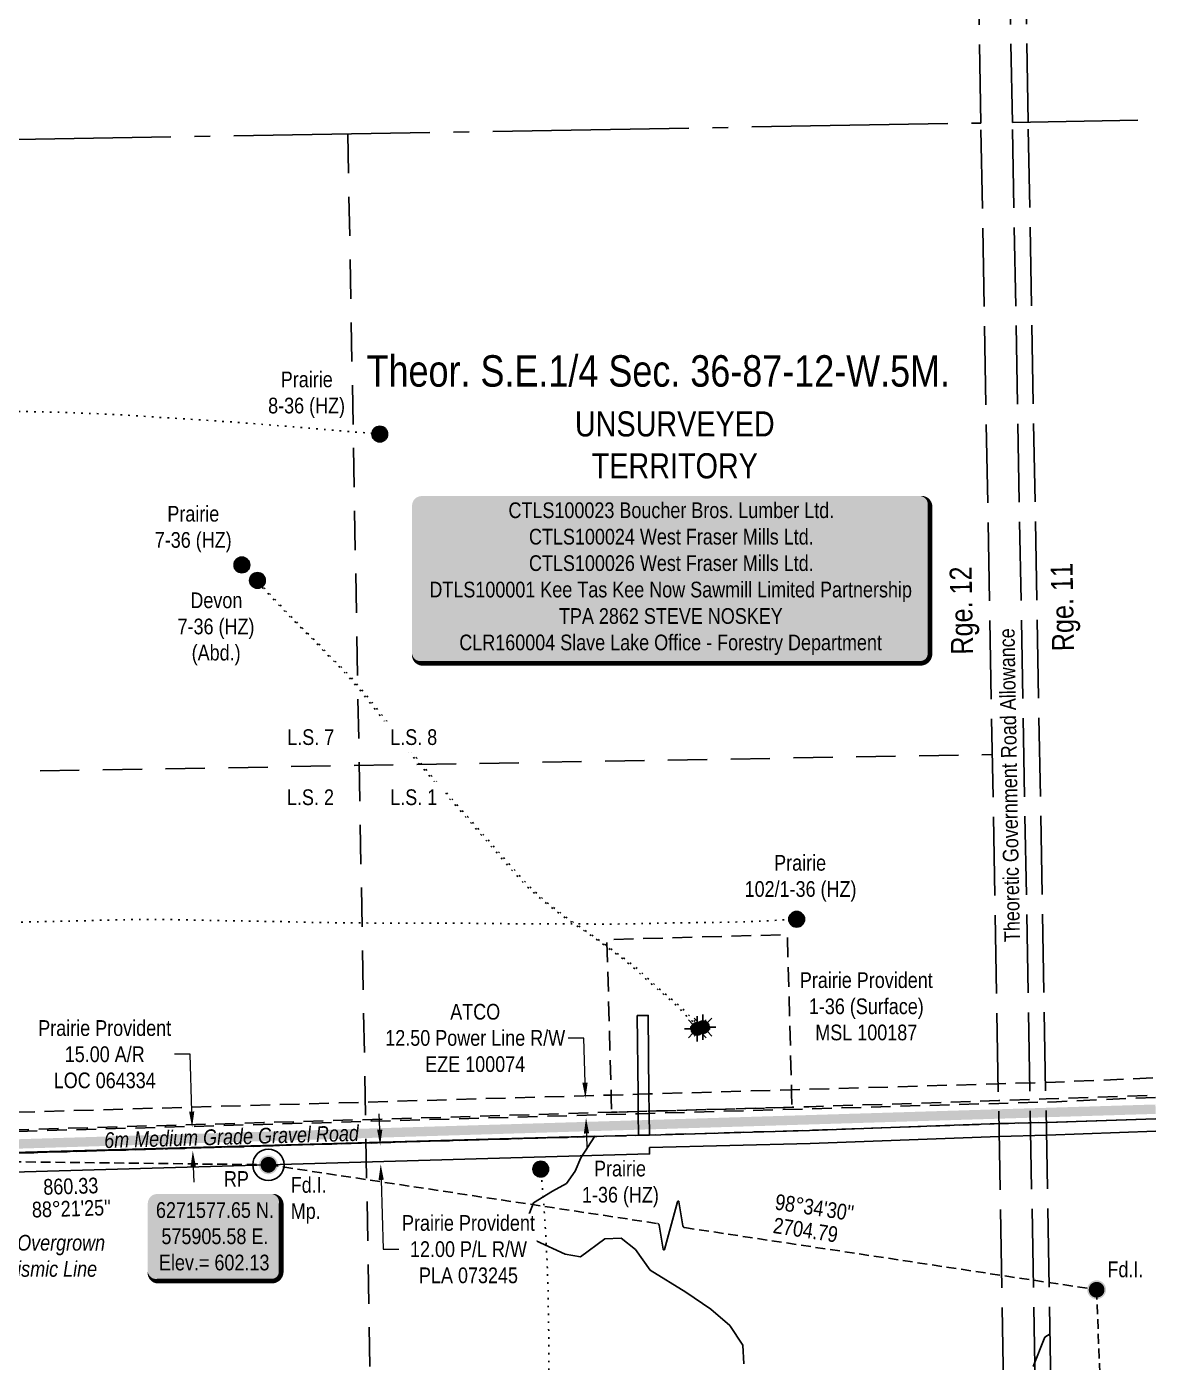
# Model space of a CAD drawing. Extents: x 570482 to 581403, y 6264409 to 6273171.
# Drawn here: x 575752 to 576474, y 6271452 to 6272302 of the extents above; entities that cross this region are included whole.
import ezdxf
from ezdxf.enums import TextEntityAlignment as Align

# ---------------------------------------------------------------- set-up
doc = ezdxf.new("R2010")
doc.units = 0
doc.header["$LTSCALE"] = 5
doc.header["$PDMODE"] = 34
doc.header["$PDSIZE"] = 0.03
for name, pattern in [('foc-ACCESSROAD', [3.75, 2.5, -1.25]), ('foc-DOT', [1, 0.2, -0.8]), ('foc-FLOWLINE', [3.75, 2.5, -1.25]), ('foc-LSD', [8, 5, -3]), ('foc-QUARTERLINE', [33, 25, -3, 2, -3]), ('foc-SEISMIC', [20.5, 15, -1, 0.5, -1, 0.5, -1, 0.5, -1]), ('foc-TIELINE', [1.875, 1.25, -0.625]), ('foc-UNSURVEYED', [12.5, 10, -2.5])]:
    doc.linetypes.add(name, pattern=pattern)
doc.layers.get('Defpoints').update_dxf_attribs({"color": 9})
for name, color, linetype in [('35', 37, 'Continuous'), ('ABADATA-DRILL', 8, 'foc-DOT'), ('ABADATA-DRILL-T', 8, 'Continuous'), ('AS-ROADS', 254, 'Continuous'), ('AS-SEISMIC', 224, 'foc-SEISMIC'), ('AS-SURFACE IMPACT', 7, 'Continuous'), ('C-SYMBOL', 7, 'Continuous'), ('D-TXT', 6, 'Continuous'), ('DETAIL-HZ-Existing', 8, 'foc-DOT'), ('DETAIL-T', 7, 'Continuous'), ('DRILL-T', 8, 'Continuous'), ('F-AR', 190, 'foc-ACCESSROAD'), ('F-EZE', 190, 'foc-FLOWLINE'), ('F-RW', 190, 'Continuous'), ('F-WS', 190, 'foc-ACCESSROAD'), ('L-BD', 7, 'Continuous'), ('L-MON', 1, 'Continuous'), ('L-QSEC', 8, 'foc-QUARTERLINE'), ('L-ROAD-T', 7, 'Continuous'), ('L-SECTION-LSD', 7, 'foc-LSD'), ('L-TIE', 7, 'foc-TIELINE'), ('L-UNS-T', 3, 'Continuous'), ('L-USEC', 7, 'foc-UNSURVEYED'), ('WETLAND', 143, 'Continuous')]:
    doc.layers.add(name, color=color, linetype=linetype)
for name, color, linetype, lineweight in [('F-AR-T', 190, 'Continuous', 9), ('F-RW-T', 190, 'Continuous', 9), ('F-WS-T', 190, 'Continuous', 9), ('T-TEXT', 48, 'Continuous', 18)]:
    doc.layers.add(name, color=color, linetype=linetype, lineweight=lineweight)
doc.styles.add('100L', font='ARIALN.TTF', dxfattribs={"height": 11})
doc.styles.add('175L', font='ARIALN.TTF', dxfattribs={"height": 20})
doc.styles.add('80', font='ARIALN.TTF', dxfattribs={"height": 10})
doc.styles.add('80CG', font='ARIALN.TTF', dxfattribs={"height": 10})
doc.styles.add('80L', font='ARIALN.TTF', dxfattribs={"height": 10})
doc.styles.add('80LS', font='ARIALNI.TTF', dxfattribs={"height": 10})
doc.dimstyles.new('Compass 5 000', dxfattribs={"dimscale": 5, "dimtxt": 9, "dimasz": 2, "dimexe": 0.2, "dimexo": 0.0625, "dimgap": 0.5, "dimtad": 0, "dimtih": 1, "dimtoh": 1, "dimzin": 0, "dimdsep": 46, "dimtxsty": '80CG', "dimcen": 0.1, "dimse1": 1, "dimse2": 1, "dimclrd": 256, "dimclrt": 256, "dimaunit": 1, "dimadec": 4, "dimazin": 0, "dimtfac": 0.06, "dimtofl": 0, "dimtmove": 0, "dimatfit": 1, "dimfxl": 0.2, "dimtolj": 1, "dimtzin": 0, "dimlwd": -1, "dimarcsym": 0})

# ---------------------------------------------------------------- blocks, each defined once
blk = doc.blocks.new('*D76')
at = {"layer": 'Defpoints', "color": 0, "transparency": 16777216}
for p in [(575980.82, 6271616.28), (576107.54, 6271619.91), (575981.17, 6271603.97)]:
    blk.add_point(p, dxfattribs=at)
at = {"layer": 'F-RW-T', "transparency": 16777216}
for p, q in [((576106.44, 6271658.37), (576096.44, 6271658.37)), ((576107.25, 6271629.91), (576106.44, 6271658.37)), ((576108.18, 6271597.61), (576108.46, 6271587.61))]:
    blk.add_line(p, q, dxfattribs=at)
for points in [[(576108.92, 6271629.95), (576105.59, 6271629.86), (576107.54, 6271619.91)], [(576109.84, 6271597.65), (576106.51, 6271597.56), (576107.89, 6271607.6)]]:
    blk.add_solid(points, dxfattribs=at)
at = {"layer": 'F-RW-T', "transparency": 16777216, "insert": (576037.3, 6271658.37), "char_height": 10, "attachment_point": 5, "style": '80CG'}
blk.add_mtext('\\A1;ATCO\\P12.50 Power Line R/W\\PEZE 100074', dxfattribs=at)
blk = doc.blocks.new('*D77')
at = {"layer": 'Defpoints', "color": 0, "transparency": 16777216}
for p in [(575838.74, 6271601.05), (575856.99, 6271601.57), (575839.17, 6271586.13)]:
    blk.add_point(p, dxfattribs=at)
at = {"layer": 'F-AR-T', "transparency": 16777216}
for p, q in [((575855.67, 6271648.01), (575845.67, 6271648.01)), ((575856.7, 6271611.56), (575855.67, 6271648.01)), ((575857.69, 6271576.65), (575857.97, 6271566.66))]:
    blk.add_line(p, q, dxfattribs=at)
for points in [[(575858.37, 6271611.61), (575855.04, 6271611.52), (575856.99, 6271601.57)], [(575859.36, 6271576.7), (575856.03, 6271576.61), (575857.41, 6271586.65)]]:
    blk.add_solid(points, dxfattribs=at)
at = {"layer": 'F-AR-T', "transparency": 16777216, "insert": (575801.3, 6271648.01), "char_height": 10, "attachment_point": 5, "style": '80CG'}
blk.add_mtext('\\A1;Prairie Provident\\P15.00 A/R\\PLOC 064334', dxfattribs=at)
blk = doc.blocks.new('*D78')
at = {"layer": 'Defpoints', "color": 0, "transparency": 16777216}
for p in [(576005.34, 6271590.86), (575977.11, 6271578.05), (576005.68, 6271578.86)]:
    blk.add_point(p, dxfattribs=at)
at = {"layer": 'F-RW-T', "transparency": 16777216}
for p, q in [((575976.48, 6271600.04), (575976.2, 6271610.04)), ((575977.39, 6271568.05), (575978.65, 6271523.88)), ((575978.65, 6271523.88), (575988.65, 6271523.88))]:
    blk.add_line(p, q, dxfattribs=at)
for points in [[(575978.15, 6271600.09), (575974.81, 6271599.99), (575976.76, 6271590.04)], [(575979.06, 6271568.1), (575975.72, 6271568), (575977.11, 6271578.05)]]:
    blk.add_solid(points, dxfattribs=at)
at = {"layer": 'F-RW-T', "transparency": 16777216, "insert": (576033.01, 6271523.88), "char_height": 10, "attachment_point": 5, "style": '80CG', "bg_fill": 3, "box_fill_scale": 1.1, "bg_fill_color": 256, "bg_fill_true_color": 13158600, "bg_fill_transparency": 0}
blk.add_mtext('\\A1;Prairie Provident\\P12.00 P/L R/W\\PPLA 073245', dxfattribs=at)
blk = doc.blocks.new('*U80')
h = blk.add_hatch(color=255)
edge = h.paths.add_edge_path()
edge.add_line((-159, -54), (159, -54))
edge.add_arc((159, -48), 6, 270, 360)
edge.add_line((165, -48), (165, 46.5))
edge.add_arc((159, 46.5), 6, 0, 90)
edge.add_line((159, 52.5), (-159, 52.5))
edge.add_arc((-159, 46.5), 6, 90, 180)
edge.add_line((-165, 46.5), (-165, -48))
edge.add_arc((-159, -48), 6, 180, 270)
at = {"color": 44, "flags": 128}
blk.add_lwpolyline([(-159, -54, 3, 3, 0), (159, -54, 3, 3, 0.414214), (165, -48, 3, 3, 0), (165, 46.5, 3, 0, 0.414214), (159, 52.5, 0, 0, 0), (-159, 52.5, 0, 0, 0.414214), (-165, 46.5, 0, 0, 0), (-165, -48, 0, 3, 0.414214)], format="xyseb", close=True, dxfattribs=at)
at = {"color": 44, "style": '80'}
blk.add_attdef('ENTER_TEXT_001', (-35.99, -5), '', height=10, dxfattribs=at)
blk = doc.blocks.new('GAS')
h = blk.add_hatch(color=255)
h.dxf.hatch_style = 1
edge = h.paths.add_edge_path()
edge.add_arc((0, 0), 0.9, 0, 360)
for p, q in [((-0.81, 0), (-1.62, 0)), ((-0.57, 0.57), (-1.14, 1.14)), ((0, 0.81), (0, 1.62)), ((0.57, 0.57), (1.14, 1.14)), ((1.62, 0), (0.81, 0)), ((-0.57, -0.57), (-1.14, -1.14)), ((0, -0.81), (0, -1.62)), ((1.14, -1.14), (0.57, -0.57))]:
    blk.add_line(p, q)
blk.add_circle((0, 0), 0.8)
blk = doc.blocks.new('fdia')
at = {"color": 255, "const_width": 1}
blk.add_lwpolyline([(-0.5, 0, 1), (0.5, 0, 1)], format="xyb", close=True, dxfattribs=at)
blk = doc.blocks.new('Fdiaa')
blk.add_blockref('fdia', (0, 0))
blk = doc.blocks.new('fdib')
at = {"color": 1, "const_width": 1.6}
blk.add_lwpolyline([(-0.4, 0, 1), (0.4, 0, 1)], format="xyb", close=True, dxfattribs=at)
at = {"color": 1}
blk.add_circle((0, 0), 0.8, dxfattribs=at)
blk = doc.blocks.new('Fdibb')
blk.add_blockref('fdib', (0, 0))
blk = doc.blocks.new('fdicc')
for name in ['Fdibb', 'Fdiaa']:
    blk.add_blockref(name, (0, 0))
blk = doc.blocks.new('FDI')
blk.add_blockref('fdicc', (0, 0))
blk = doc.blocks.new('*U84')
at = {"layer": '35', "color": 3}
blk.add_circle((0, 0), 10, dxfattribs=at)
at = {"layer": '35', "color": 3, "style": '80'}
blk.add_attdef('RP_001', (-28.34, -14.03), '', height=10, dxfattribs=at)
blk = doc.blocks.new('*U85')
h = blk.add_hatch(color=254)
edge = h.paths.add_edge_path()
edge.add_line((-36.5, -28.5), (36.5, -28.5))
edge.add_arc((36.5, -22.5), 6, 270, 360)
edge.add_line((42.5, -22.5), (42.5, 21))
edge.add_arc((36.5, 21), 6, 0, 90)
edge.add_line((36.5, 27), (-36.5, 27))
edge.add_arc((-36.5, 21), 6, 90, 180)
edge.add_line((-42.5, 21), (-42.5, -22.5))
edge.add_arc((-36.5, -22.5), 6, 180, 270)
at = {"color": 1, "flags": 128}
blk.add_lwpolyline([(-36.5, -28.5, 3, 3, 0), (36.5, -28.5, 3, 3, 0.414214), (42.5, -22.5, 3, 3, 0), (42.5, 21, 3, 0, 0.414214), (36.5, 27, 0, 0, 0), (-36.5, 27, 0, 0, 0.414214), (-42.5, 21, 0, 0, 0), (-42.5, -22.5, 0, 3, 0.414214)], format="xyseb", close=True, dxfattribs=at)
blk.add_lwpolyline([(-34.51, -16.67, 0, 10, 0), (0, 0, 5, 5, 0)], format="xyseb", dxfattribs=at)
at = {"color": 1, "style": '80'}
blk.add_attdef('ENTER_TEXT_001', (-35.99, -5), '', height=10, dxfattribs=at)
blk = doc.blocks.new('BH-Existing')
at = {"layer": 'ABADATA-DRILL-T'}
h = blk.add_hatch(color=256, dxfattribs=at)
h.dxf.hatch_style = 1
edge = h.paths.add_edge_path()
edge.add_arc((0, 0), 0.5, 0, 360)
blk.add_circle((0, 0), 0.5, dxfattribs=at)
blk = doc.blocks.new('linebrk')
blk.add_lwpolyline([(0, 0.00175, -0.346152), (-0.00019, 0.0015), (-0.00314, 0.00055, 0.772575), (-0.00312, 0.00036), (0.00312, -0.00036, -0.772575), (0.00314, -0.00055), (0.00019, -0.0015, 0.346152), (0, -0.00175)], format="xyb")

msp = doc.modelspace()

# ---------------------------------------------------------------- linework, layer by layer
at = {"layer": 'ABADATA-DRILL', "flags": 128}
for points in [[(574629.628, 6272033.367), (574630.451, 6272033.596), (574642.526, 6272036.859), (574654.745, 6272039.855), (574667.109, 6272042.603), (574679.658, 6272045.044), (574692.376, 6272046.928), (574705.189, 6272048.593), (574718.053, 6272050.18), (574730.947, 6272051.777), (574743.851, 6272053.354), (574756.646, 6272054.909), (574769.608, 6272056.638), (574778.299, 6272057.741), (574782.362, 6272058.202), (574791.774, 6272059.318), (574804.737, 6272060.986), (574817.709, 6272062.665), (574830.718, 6272063.953), (574843.76, 6272064.543), (574856.691, 6272064.62), (574869.767, 6272064.38), (574882.854, 6272064.1), (574895.95, 6272063.851), (574909.036, 6272063.661), (574922.109, 6272063.581), (574935.149, 6272063.69), (574948.224, 6272064.08), (574961.116, 6272064.667), (574974.165, 6272065.377), (574987.137, 6272065.995), (575000.045, 6272066.212), (575012.977, 6272066.189), (575025.898, 6272066.257), (575038.81, 6272066.264), (575051.742, 6272066.231), (575064.673, 6272066.289), (575077.744, 6272066.349), (575090.675, 6272066.416), (575103.614, 6272066.614), (575116.552, 6272066.841), (575129.439, 6272067.138), (575142.405, 6272067.456), (575155.353, 6272067.694), (575168.212, 6272067.86), (575181.139, 6272068.127), (575194.054, 6272068.555), (575206.947, 6272069.022), (575219.852, 6272069.469), (575232.779, 6272069.726), (575245.717, 6272069.924), (575258.624, 6272070.241), (575271.559, 6272070.608), (575284.626, 6272070.928), (575297.704, 6272071.178), (575310.73, 6272071.497), (575323.646, 6272071.845), (575336.575, 6272071.992), (575349.497, 6272072.009), (575362.531, 6272071.918), (575375.438, 6272071.596), (575388.36, 6272071.023), (575401.424, 6272070.332), (575414.417, 6272069.741), (575427.272, 6272068.997), (575440.159, 6272068.113), (575453.046, 6272067.31), (575467.043, 6272066.446), (575479.934, 6272065.372), (575492.929, 6272064.051), (575505.933, 6272062.789), (575518.897, 6272061.567), (575531.749, 6272060.403), (575544.64, 6272059.32), (575557.511, 6272058.266), (575570.509, 6272057.364), (575583.418, 6272056.931), (575596.351, 6272056.909), (575609.441, 6272057.029), (575622.441, 6272057.118), (575635.312, 6272057.174), (575648.232, 6272057.271), (575661.144, 6272057.318), (575674.085, 6272057.336), (575686.988, 6272057.263), (575699.33, 6272057.27), (575708.831, 6272057.337), (575721.742, 6272057.354), (575734.674, 6272057.362), (575747.737, 6272057.311), (575760.813, 6272057.081), (575773.841, 6272056.761), (575786.74, 6272056.337), (575799.662, 6272055.804), (575812.565, 6272055.131), (575825.542, 6272054.309), (575838.459, 6272053.457), (575851.365, 6272052.653), (575864.431, 6272051.843), (575877.399, 6272050.971), (575890.247, 6272050.067), (575903.116, 6272049.053), (575915.977, 6272047.969), (575928.878, 6272046.936), (575941.728, 6272045.882), (575976.525, 6272042.953)], [(576177.731, 6271664.984), (576177.731, 6271664.984), (576177.727, 6271665.204), (576177.722, 6271665.503), (576177.719, 6271665.683), (576177.714, 6271665.943), (576177.708, 6271666.273), (576177.705, 6271666.433), (576177.701, 6271666.653), (576177.694, 6271667.023), (576177.688, 6271667.393), (576177.683, 6271667.653), (576177.81, 6271667.815), (576177.466, 6271668.039), (576176.414, 6271668.69), (576175.252, 6271669.37), (576172.976, 6271671.309), (576171.11, 6271673.275), (576170.243, 6271674.22), (576167.571, 6271677.082), (576162.81, 6271681.537), (576156.991, 6271686.412), (576150.276, 6271692.152), (576145.833, 6271696.142), (576139.457, 6271701.978), (576135.605, 6271705.379), (576129.294, 6271710.366), (576123.527, 6271714.552), (576117.588, 6271718.866), (576111.142, 6271723.54), (576106.088, 6271727.079), (576098.371, 6271732.371), (576091.543, 6271737.148), (576079.929, 6271746.15), (576071.531, 6271753.689), (576069.007, 6271756.124), (576066.295, 6271758.985), (576057.984, 6271768.367), (576053.061, 6271774.029), (576045.288, 6271782.96), (576034.625, 6271795.209), (576029.11, 6271801.541), (576020.452, 6271811.306), (576014.645, 6271817.752), (576006.423, 6271827.195), (576001.363, 6271833.215), (575996.825, 6271838.613), (575992.818, 6271843.392), (575989.138, 6271847.776), (575985.591, 6271851.993), (575982.378, 6271856.025), (575979.127, 6271860.497), (575975.593, 6271865.074), (575973.752, 6271867.321), (575969.768, 6271872.51), (575963.536, 6271880.339), (575956.795, 6271888.078), (575952.76, 6271892.716), (575947.623, 6271898.024), (575944.298, 6271901.055), (575939.006, 6271906.68), (575934.752, 6271911.294), (575929.223, 6271916.715), (575923.083, 6271922.745), (575917.377, 6271928.533), (575913.666, 6271932.446), (575909.974, 6271936.4), (575907.802, 6271938.721), (575904.803, 6271941.938), (575900.876, 6271946.137), (575896.836, 6271950.555), (575896.499, 6271950.929), (575895.54, 6271951.982), (575888.671, 6271959.609)], [(576181.337, 6271666.051), (576181.337, 6271666.051), (576181.358, 6271666.011), (576181.024, 6271666.235), (576179.972, 6271666.886), (576178.809, 6271667.575), (576176.534, 6271669.514), (576174.677, 6271671.501), (576173.82, 6271672.446), (576171.128, 6271675.298), (576166.377, 6271679.753), (576160.538, 6271684.618), (576153.824, 6271690.348), (576149.41, 6271694.379), (576143.063, 6271700.235), (576139.201, 6271703.635), (576132.86, 6271708.592), (576127.074, 6271712.748), (576121.136, 6271717.051), (576114.7, 6271721.736), (576109.645, 6271725.285), (576101.948, 6271730.587), (576095.12, 6271735.374), (576083.457, 6271744.325), (576075.04, 6271751.834), (576072.515, 6271754.269), (576069.784, 6271757.11), (576061.404, 6271766.42), (576056.431, 6271772.051), (576048.6, 6271780.941), (576037.877, 6271793.129), (576032.333, 6271799.43), (576023.675, 6271809.205), (576017.907, 6271815.692), (576009.665, 6271825.115), (576004.576, 6271831.114), (576000.018, 6271836.492), (575995.981, 6271841.25), (575992.302, 6271845.625), (575988.784, 6271849.872), (575985.571, 6271853.904), (575982.3, 6271858.366), (575978.776, 6271862.953), (575976.926, 6271865.19), (575972.921, 6271870.368), (575966.679, 6271878.197), (575959.948, 6271885.937), (575955.904, 6271890.564), (575950.747, 6271895.862), (575947.422, 6271898.892), (575942.1, 6271904.497), (575937.826, 6271909.081), (575932.277, 6271914.501), (575926.147, 6271920.532), (575920.452, 6271926.32), (575916.74, 6271930.243), (575913.058, 6271934.207), (575910.896, 6271936.529), (575907.907, 6271939.745), (575903.961, 6271943.944), (575899.891, 6271948.332), (575899.554, 6271948.696), (575898.595, 6271949.758)], [(574635.014, 6271728.377), (574638.209, 6271727.889), (574650.282, 6271726.161), (574662.421, 6271724.605), (574667.653, 6271723.986), (574674.708, 6271723.171), (574687.034, 6271721.807), (574699.529, 6271720.477), (574712.015, 6271719.136), (574719.48, 6271718.347), (574724.64, 6271717.808), (574737.355, 6271716.531), (574741.482, 6271716.134), (574750.208, 6271715.307), (574753.474, 6271715.005), (574763.141, 6271714.145), (574776.13, 6271713.163), (574789.165, 6271712.412), (574799.474, 6271712.003), (574812.542, 6271711.673), (574825.618, 6271711.453), (574838.683, 6271711.283), (574851.757, 6271711.143), (574864.849, 6271711.143), (574877.888, 6271711.312), (574890.806, 6271711.57), (574903.732, 6271711.867), (574916.648, 6271712.234), (574929.711, 6271712.714), (574942.774, 6271713.234), (574955.839, 6271713.634), (574968.899, 6271713.764), (574981.961, 6271713.753), (574995.045, 6271713.633), (575008.132, 6271713.364), (575021.211, 6271712.973), (575034.292, 6271712.493), (575047.382, 6271712.024), (575060.451, 6271711.613), (575073.51, 6271711.213), (575086.578, 6271710.853), (575099.656, 6271710.523), (575112.761, 6271710.383), (575125.829, 6271710.593), (575138.884, 6271711.013), (575151.968, 6271711.453), (575165.041, 6271711.953), (575178.112, 6271712.583), (575191.19, 6271713.373), (575204.265, 6271714.373), (575217.286, 6271715.562), (575230.295, 6271716.862), (575243.273, 6271718.2), (575256.293, 6271719.459), (575269.315, 6271720.628), (575282.335, 6271721.888), (575295.352, 6271723.267), (575308.372, 6271724.566), (575321.414, 6271725.686), (575334.459, 6271726.665), (575347.496, 6271727.515), (575360.557, 6271728.154), (575373.63, 6271728.655), (575386.712, 6271729.205), (575399.773, 6271729.844), (575412.845, 6271730.424), (575425.928, 6271730.895), (575439.012, 6271731.355), (575452.076, 6271731.815), (575465.15, 6271732.305), (575478.065, 6271732.702), (575491.144, 6271732.842), (575504.047, 6271732.779), (575516.883, 6271732.585), (575529.752, 6271732.191), (575542.682, 6271731.698), (575555.601, 6271731.295), (575568.507, 6271731.112), (575575.629, 6271731.068), (575588.701, 6271731.038), (575601.752, 6271731.097), (575614.844, 6271731.117), (575627.926, 6271731.078), (575641.019, 6271731.058), (575654.121, 6271731.048), (575667.234, 6271730.999), (575680.326, 6271730.979), (575693.407, 6271731.049), (575706.466, 6271731.209), (575719.554, 6271731.449), (575736.4, 6271731.846), (575749.486, 6271732.176), (575762.573, 6271732.476), (575775.66, 6271732.766), (575788.736, 6271733.066), (575801.792, 6271733.426), (575814.868, 6271733.756), (575827.938, 6271733.886), (575841.031, 6271733.836), (575854.097, 6271733.596), (575867.184, 6271733.306), (575880.281, 6271733.057), (575893.367, 6271732.817), (575906.452, 6271732.617), (575919.539, 6271732.367), (575932.486, 6271732.055), (575945.582, 6271731.835), (575958.507, 6271731.692), (575971.35, 6271731.598), (575984.233, 6271731.545), (575997.185, 6271731.562), (576010.127, 6271731.55), (576023.05, 6271731.497), (576036.034, 6271731.396), (576048.948, 6271731.253), (576062.033, 6271731.133), (576074.975, 6271731.091), (576087.917, 6271731.108), (576101.01, 6271731.068), (576113.964, 6271730.966), (576126.886, 6271730.964), (576139.994, 6271731.154), (576152.922, 6271731.422), (576165.859, 6271731.689), (576178.778, 6271731.876), (576191.667, 6271732.013), (576204.754, 6271732.283), (576221.085, 6271732.941), (576242.05, 6271733.99)], [(576089.374, 6270596.142), (576089.374, 6270596.142), (576087.717, 6270595.952), (576086.861, 6270595.727), (576086.255, 6270595.526), (576085.6, 6270595.224), (576085.419, 6270594.761), (576085.723, 6270594.526), (576086.098, 6270594.253), (576086.402, 6270594.008), (576086.624, 6270593.932), (576086.94, 6270594.118), (576087.285, 6270594.414), (576087.335, 6270594.445), (576087.393, 6270594.516), (576087.403, 6270594.526), (576087.45, 6270594.707), (576087.462, 6270595.158), (576087.417, 6270595.977), (576087.267, 6270597.094), (576087.032, 6270598.45), (576086.716, 6270599.905), (576086.308, 6270601.468), (576085.906, 6270603.241), (576085.549, 6270605.275), (576085.278, 6270607.56), (576085.122, 6270610.068), (576085.054, 6270612.727), (576085.064, 6270615.508), (576085.141, 6270618.449), (576085.204, 6270621.621), (576085.231, 6270625.102), (576085.282, 6270628.934), (576085.358, 6270633.066), (576085.379, 6270637.427), (576085.336, 6270642.037), (576085.286, 6270646.997), (576085.18, 6270652.306), (576084.92, 6270657.892), (576084.516, 6270663.646), (576084.069, 6270668.978), (576084.007, 6270669.647), (576083.516, 6270675.239), (576083.453, 6270675.988), (576082.922, 6270682.66), (576082.395, 6270689.711), (576081.731, 6270697.131), (576081.082, 6270704.85), (576080.711, 6270712.645), (576080.499, 6270720.502), (576080.235, 6270728.529), (576079.872, 6270736.954), (576079.475, 6270745.668), (576079.074, 6270754.612), (576078.669, 6270763.766), (576078.301, 6270773.081), (576077.972, 6270782.417), (576077.611, 6270791.892), (576077.25, 6270801.367), (576076.909, 6270810.852), (576076.778, 6270815.331), (576076.627, 6270824.819), (576076.515, 6270834.369), (576076.404, 6270843.839), (576076.272, 6270853.368), (576076.11, 6270862.876), (576075.929, 6270872.355), (576075.698, 6270881.852), (576075.456, 6270891.359), (576075.346, 6270900.799), (576075.324, 6270910.35), (576075.262, 6270919.87), (576075.17, 6270929.39), (576075.088, 6270938.92), (576074.978, 6270948.38), (576074.876, 6270957.919), (576074.764, 6270967.439), (576074.632, 6270976.958), (576074.51, 6270986.468), (576074.398, 6270996.017), (576074.257, 6271005.526), (576074.115, 6271015.035), (576074.014, 6271024.545), (576073.952, 6271034.055), (576073.91, 6271043.586), (576073.818, 6271053.106), (576073.687, 6271062.625), (576073.555, 6271072.124), (576073.384, 6271081.633), (576073.192, 6271091.161), (576073.08, 6271100.69), (576073.058, 6271110.192), (576073.047, 6271119.703), (576072.975, 6271129.203), (576072.953, 6271138.734), (576073.062, 6271148.258), (576073.221, 6271157.742), (576073.409, 6271167.277), (576073.677, 6271176.804), (576073.965, 6271186.31), (576074.273, 6271195.857), (576074.581, 6271205.374), (576074.89, 6271214.892), (576075.238, 6271224.409), (576075.586, 6271233.957), (576075.934, 6271243.485), (576076.284, 6271252.923), (576076.612, 6271262.45), (576076.901, 6271271.957), (576077.239, 6271281.485), (576077.708, 6271290.985), (576078.216, 6271300.496), (576078.725, 6271309.996), (576079.233, 6271319.507), (576079.663, 6271328.956), (576080.061, 6271338.515), (576080.519, 6271348.055), (576081.027, 6271357.566), (576081.566, 6271367.077), (576082.094, 6271376.618), (576082.562, 6271386.138), (576082.98, 6271395.667), (576083.378, 6271405.206), (576083.687, 6271414.703), (576083.925, 6271424.209), (576084.114, 6271433.734), (576084.212, 6271443.257), (576084.22, 6271452.769), (576084.188, 6271462.29), (576084.097, 6271471.81), (576083.936, 6271481.258), (576083.814, 6271490.777), (576083.622, 6271500.316), (576083.331, 6271509.822), (576082.929, 6271519.316), (576082.448, 6271528.809), (576081.927, 6271538.291), (576081.306, 6271547.762), (576080.595, 6271557.24), (576079.056, 6271574.885)]]:
    msp.add_lwpolyline(points, dxfattribs=at)
at = {"layer": 'AS-ROADS', "const_width": 5.997, "flags": 128}
msp.add_lwpolyline([(576470.68, 6271613.061), (575676.438, 6271588.806), (575601.379, 6271586.501), (575564.996, 6271585.437)], dxfattribs=at)
at = {"layer": 'F-AR', "flags": 128}
msp.add_lwpolyline([(575553.13, 6271594.505), (575564.39, 6271594.827), (575902.636, 6271604.498), (576124.212, 6271611.133), (576141.112, 6271611.598), (576148.107, 6271611.79), (576239.114, 6271614.291), (576249.897, 6271614.587), (576370.729, 6271618.641), (576400.878, 6271619.663), (576470.522, 6271622.002)], dxfattribs=at)
msp.add_lwpolyline([(576470.793, 6271606.972), (576401.153, 6271604.639), (576371, 6271603.85), (576250.328, 6271599.587), (576148.266, 6271596.622), (576141.271, 6271596.418, -0.0000164), (575905.235, 6271589.64, -0.0000164), (575564.532, 6271579.867), (575561.43, 6271579.778)], format="xyb", dxfattribs=at)
at = {"layer": 'F-EZE', "flags": 128}
for points in [[(575556.786, 6271605.676), (575564.19, 6271605.891), (576123.911, 6271622.071), (576140.997, 6271622.567), (576147.993, 6271622.769), (576238.811, 6271625.403), (576370.535, 6271629.217), (576400.687, 6271630.097), (576407.004, 6271630.28), (576470.322, 6271633.094)], [(576470.547, 6271620.597), (576407.462, 6271617.793), (576400.916, 6271617.607), (576370.764, 6271616.74), (576148.122, 6271610.383), (576141.127, 6271610.183), (575564.41, 6271593.753), (575553.256, 6271593.435)]]:
    msp.add_lwpolyline(points, dxfattribs=at)
at = {"layer": 'F-RW'}
for points in [[(575561.43, 6271579.778), (575564.532, 6271579.867), (575905.235, 6271589.64), (576141.271, 6271596.418), (576141.127, 6271610.183), (576141.112, 6271611.598), (576140.997, 6271622.567), (576140.472, 6271672.662), (576147.468, 6271672.736), (576147.993, 6271622.769), (576148.107, 6271611.79), (576148.122, 6271610.383), (576148.266, 6271596.622), (576250.328, 6271599.587), (576371, 6271603.85), (576401.153, 6271604.639), (576470.793, 6271606.972)], [(576470.936, 6271599.055), (576401.301, 6271596.584), (576371.149, 6271595.743), (576250.569, 6271591.236), (576148.352, 6271588.617), (576148.392, 6271584.615), (575905.579, 6271577.65), (575564.879, 6271567.877), (575557.877, 6271567.676)]]:
    msp.add_lwpolyline(points, dxfattribs=at)
at = {"layer": 'F-WS', "flags": 128}
msp.add_lwpolyline([(576141.112, 6271611.598), (576124.212, 6271611.133), (576123.969, 6271619.998), (576123.911, 6271622.071), (576121.192, 6271721.063), (576236.111, 6271724.205), (576238.811, 6271625.403), (576238.867, 6271623.355), (576239.114, 6271614.291), (576148.107, 6271611.79), (576141.112, 6271611.598)], close=True, dxfattribs=at)
at = {"layer": 'L-QSEC'}
for p, q in [((576379.478, 6272241.364), (576459.309, 6272242.902)), ((575553.562, 6272227.178), (576359.37, 6272240.977))]:
    msp.add_line(p, q, dxfattribs=at)
at = {"layer": 'L-SECTION-LSD'}
for p, q in [((575956.173, 6272234.072), (575970.612, 6271429.828)), ((575560.154, 6271825.042), (576366.63, 6271838.858))]:
    msp.add_line(p, q, dxfattribs=at)
at = {"layer": 'L-TIE'}
for p, q in [((575610.532, 6271581.187), (575905.579, 6271577.65)), ((575905.579, 6271577.65), (576153.401, 6271540.282)), ((576170.675, 6271537.677), (576433.124, 6271498.103)), ((576433.124, 6271498.103), (576441.55, 6271274.334))]:
    msp.add_line(p, q, dxfattribs=at)
at = {"layer": 'L-USEC'}
for p, q in [((576359.37, 6272240.977), (576344.855, 6273045.221)), ((576379.478, 6272241.34), (576364.963, 6273045.608)), ((576389.527, 6272241.558), (576375.012, 6273045.801)), ((576393.998, 6271437.103), (576379.478, 6272241.34)), ((576404.046, 6271437.32), (576389.527, 6272241.558)), ((576373.89, 6271436.74), (576359.37, 6272240.977))]:
    msp.add_line(p, q, dxfattribs=at)
at = {"layer": 'WETLAND', "flags": 128}
for points in [[(575705.361, 6271584.411), (576113.408, 6271595.922), (576104.624, 6271582.158), (576101.067, 6271573.628), (576095.377, 6271565.808), (576086.486, 6271560.832), (576074.394, 6271553.368), (576070.482, 6271543.06), (576076.172, 6271529.198), (576094.666, 6271520.667), (576104.435, 6271519.096), (576119.86, 6271530.415), (576130.179, 6271530.863), (576139.376, 6271523.689), (576148.797, 6271510.461), (576171.498, 6271496.501), (576187.299, 6271485.734), (576199.509, 6271475.326), (576207.768, 6271462.764), (576208.486, 6271450.92)], [(576392.736, 6271449.123), (576400.203, 6271467.892), (576403.457, 6271469.95)]]:
    msp.add_lwpolyline(points, dxfattribs=at)

# ---------------------------------------------------------------- block references
at = {"xscale": 0.99957568, "yscale": 0.99957568, "zscale": 0.99957568}
msp.add_blockref('*U84', (575905.579, 6271577.65), dxfattribs=at).add_auto_attribs({'RP_001': 'RP'})
at = {"layer": 'ABADATA-DRILL-T', "xscale": 9.995756799999956, "yscale": 9.995756799999956, "zscale": 9.995756799999956}
for p in [(575976.525, 6272042.953), (575888.671, 6271959.609), (575898.595, 6271949.758), (576242.05, 6271733.99)]:
    msp.add_blockref('BH-Existing', p, dxfattribs=at)
at = {"layer": 'AS-SURFACE IMPACT'}
ref = msp.add_blockref('*U80', (576162.021, 6271950.976), dxfattribs=dict(at, xscale=0.99957568, yscale=0.99957568, zscale=0.99957568))
ref.add_attrib('ENTER_TEXT_001', 'CTLS100023 Boucher Bros. Lumber Ltd.', (576058.48, 6271989.451), dxfattribs={"layer": '0', "color": 44, "height": 9.99576, "style": '80'})
ref.add_attrib('ENTER_TEXT_002', 'CTLS100024 West Fraser Mills Ltd.', (576071.548, 6271972.614), dxfattribs={"layer": '0', "color": 44, "height": 9.99576, "style": '80'})
ref.add_attrib('ENTER_TEXT_003', 'CTLS100026 West Fraser Mills Ltd.', (576071.548, 6271955.777), dxfattribs={"layer": '0', "color": 44, "height": 9.99576, "style": '80'})
ref.add_attrib('ENTER_TEXT_004', 'DTLS100001 Kee Tas Kee Now Sawmill Limited Partnership', (576008.123, 6271938.94), dxfattribs={"layer": '0', "color": 44, "height": 9.99576, "style": '80'})
ref.add_attrib('ENTER_TEXT_005', 'TPA 2862 STEVE NOSKEY', (576090.643, 6271922.103), dxfattribs={"layer": '0', "color": 44, "height": 9.99576, "style": '80'})
ref.add_attrib('ENTER_TEXT_006', 'CLR160004 Slave Lake Office - Forestry Department', (576027.163, 6271905.266), dxfattribs={"layer": '0', "color": 44, "height": 9.99576, "style": '80'})
at = {"layer": 'DETAIL-T'}
ref = msp.add_blockref('*U85', (575871.228, 6271532.068), dxfattribs=dict(at, xscale=0.99957568, yscale=0.99957568, zscale=0.99957568))
ref.add_attrib('ENTER_TEXT_001', '6271577.65 N.', (575833.949, 6271543.836), dxfattribs={"layer": '0', "color": 1, "height": 9.99576, "style": '80'})
ref.add_attrib('ENTER_TEXT_002', '575905.58 E.', (575837.423, 6271527.135), dxfattribs={"layer": '0', "color": 1, "height": 9.99576, "style": '80'})
ref.add_attrib('ENTER_TEXT_003', 'Elev.= 602.13', (575835.868, 6271510.435), dxfattribs={"layer": '0', "color": 1, "height": 9.99576, "style": '80'})
at = {"layer": 'DRILL-T', "xscale": 5, "yscale": 5, "zscale": 5}
for p in [(576178.762, 6271664.241), (576182.368, 6271665.308)]:
    msp.add_blockref('GAS', p, dxfattribs=at)
at = {"layer": 'L-MON'}
for p, xscale, yscale, zscale in [((575905.579, 6271577.65), 4.997878399999957, 4.997878399999957, 4.997878399999957), ((576433.124, 6271498.103), 4.999999999999989, 4.999999999999989, 4.999999999999989)]:
    msp.add_blockref('FDI', p, dxfattribs=dict(at, xscale=xscale, yscale=yscale, zscale=zscale))
at = {"layer": 'L-TIE', "xscale": 4999.999999999985, "yscale": 4999.999999999985, "zscale": 4999.999999999985, "rotation": 261.4251102926781}
msp.add_blockref('linebrk', (576162.038, 6271538.979), dxfattribs=at)

# ---------------------------------------------------------------- texts
at = {"layer": 'AS-SEISMIC', "insert": (575764.006, 6271533.02), "char_height": 9.99576, "width": 74.91131, "attachment_point": 2, "style": '80L'}
msp.add_mtext('{\\fArial Narrow|b0|i1|c0|p34;6m Overgrown\\PSeismic Line}', dxfattribs=at)
at = {"layer": 'C-SYMBOL', "color": 3, "style": '175L'}
msp.add_text('Theor. S.E.1/4 Sec. 36-87-12-W.5M.', height=19.99151, dxfattribs=at).set_placement((576153.931, 6272067.155), align=Align.BOTTOM_CENTER)
at = {"layer": 'D-TXT', "color": 3, "char_height": 13.9941, "attachment_point": 1, "rotation": 91.034722, "style": '80L'}
for s, width, insert in [('Rge. 12', 73.75526, (576340.469, 6271902.373)), ('Rge. 11', 63.86109, (576404.787, 6271904.55))]:
    msp.add_mtext_dynamic_manual_height_columns(s, width=width, gutter_width=47.5, heights=[0], dxfattribs=dict(at, insert=insert))
at = {"layer": 'DETAIL-HZ-Existing', "char_height": 9.99576, "attachment_point": 1, "style": '80L'}
for s, width, insert in [('\\pi11.537;Prairie\\P\\pi3.4742;8-36 (HZ)', 54.7794, (575901.923, 6272082.768)), ('\\pi11.537;Prairie\\P\\pi3.5083;7-36 (HZ)', 54.7794, (575829.667, 6271997.215)), ('\\pi11.673;Devon\\P\\pi3.5083;7-36 (HZ)\\P\\pi12.492;(Abd.)', 54.7794, (575844.203, 6271942.102)), ('\\pi19.501;Prairie\\P\\pi0.67863;102/1-36 (HZ)', 70.70709, (576208.216, 6271774.937)), ('\\pi11.537;Prairie\\P\\pi3.8594;1-36 (HZ)', 54.7794, (576101.455, 6271580.265))]:
    msp.add_mtext_dynamic_manual_height_columns(s, width=width, gutter_width=50, heights=[0], dxfattribs=dict(at, insert=insert))
at = {"layer": 'F-WS-T', "insert": (576286.406, 6271678.515), "char_height": 9.99576, "attachment_point": 5, "style": '80CG'}
msp.add_mtext('\\A1;Prairie Provident\\P1-36 (Surface)\\PMSL 100187', dxfattribs=at)
at = {"layer": 'L-BD', "style": '80L'}
for s, rotation, p in [('860.33', 1.7079, (575779.682, 6271564.052)), ("88°21'25''", 1.7079, (575780.107, 6271549.814)), ("98°34'30''", 351.4251, (576253.419, 6271550.472)), ('2704.79', 351.4251, (576247.744, 6271536.164))]:
    msp.add_text(s, height=9.9958, rotation=rotation, dxfattribs=at).set_placement(p, align=Align.MIDDLE)
at = {"layer": 'L-ROAD-T', "style": '80L'}
msp.add_text('Theoretic Government Road Allowance', height=9.99576, rotation=91.012465, dxfattribs=at).set_placement((576377.571, 6271819.353), align=Align.MIDDLE_CENTER)
at = {"layer": 'L-UNS-T', "color": 3, "insert": (576164.425, 6272035.983), "char_height": 15.99321, "attachment_point": 5, "style": '80L'}
msp.add_mtext_dynamic_manual_height_columns('UNSURVEYED TERRITORY', width=126.41375, gutter_width=47.5, heights=[0], dxfattribs=at)
at = {"layer": 'T-TEXT', "style": '80LS'}
msp.add_text('6m Medium Grade Gravel Road', height=9.99576, rotation=1.643035, dxfattribs=at).set_placement((575882.072, 6271595.597), align=Align.MIDDLE_CENTER)

# ---------------------------------------------------------------- dimensions: what is measured, and where the dimension line sits
at = {"layer": 'F-AR-T'}
dim = msp.add_linear_dim(base=(575856.986, 6271601.567), p1=(575839.165, 6271586.132), p2=(575838.743, 6271601.05), angle=91.623432, text='Prairie Provident\\P15.00 A/R\\PLOC 064334', dimstyle='Compass 5 000', dxfattribs=at)
dim.commit()
dim.dimension.update_dxf_attribs({"geometry": '*D77', "text_midpoint": (575801.304, 6271648.011), "dimtype": 161})
at = {"layer": 'F-RW-T'}
dim = msp.add_linear_dim(base=(576107.539, 6271619.91), p1=(575981.174, 6271603.97), p2=(575980.821, 6271616.279), angle=91.641628, text='ATCO\\P12.50 Power Line R/W\\PEZE 100074', dimstyle='Compass 5 000', dxfattribs=at)
dim.commit()
dim.dimension.update_dxf_attribs({"geometry": '*D76', "text_midpoint": (576037.296, 6271658.372), "dimtype": 161})

# ---------------------------------------------------------------- next in the draw order: texts
at = {"layer": 'L-MON', "char_height": 9.992, "attachment_point": 1, "style": '80L', "bg_fill": 3, "box_fill_scale": 1.1, "bg_fill_color": 256, "bg_fill_transparency": 0}
for s, insert in [('Fd.I.\\PMp.', (575919.795, 6271569.859)), ('Fd.I.', (576439.992, 6271516.087))]:
    msp.add_mtext_dynamic_manual_height_columns(s, width=22.03581, gutter_width=50, heights=[0], dxfattribs=dict(at, insert=insert))
at = {"layer": 'L-SECTION-LSD', "attachment_point": 1, "style": '100L', "bg_fill": 3, "box_fill_scale": 1.5, "bg_fill_color": 256, "bg_fill_transparency": 0}
for s, width, insert, char_height in [('\\pi2.3182;L.S. 7', 30.88047, (575915.248, 6271854.978), 9.99576), ('L.S. 8', 30.40114, (575983.179, 6271854.978), 9.9958), ('\\pi2.1526;L.S. 2', 30.65342, (575915.248, 6271816.71), 9.99576), ('L.S. 1', 29.99119, (575983.179, 6271816.71), 9.9958)]:
    msp.add_mtext_dynamic_manual_height_columns(s, width=width, gutter_width=55, heights=[0], dxfattribs=dict(at, insert=insert, char_height=char_height))

# ---------------------------------------------------------------- next in the draw order: dimensions: what is measured, and where the dimension line sits
at = {"layer": 'F-RW-T'}
dim = msp.add_linear_dim(base=(575977.105, 6271578.047), p1=(576005.337, 6271590.857), p2=(576005.678, 6271578.859), angle=271.628796, text='Prairie Provident\\P12.00 P/L R/W\\PPLA 073245', dimstyle='Compass 5 000', override={"dimtfill": 1}, dxfattribs=at)
dim.commit()
dim.dimension.update_dxf_attribs({"geometry": '*D78', "text_midpoint": (576033.011, 6271523.88), "dimtype": 161})

# ---------------------------------------------------------------- next in the draw order: block references
at = {"layer": 'ABADATA-DRILL-T', "xscale": 9.995756799999956, "yscale": 9.995756799999956, "zscale": 9.995756799999956}
msp.add_blockref('BH-Existing', (576079.056, 6271574.885), dxfattribs=at)

doc.saveas('drawing.dxf')
